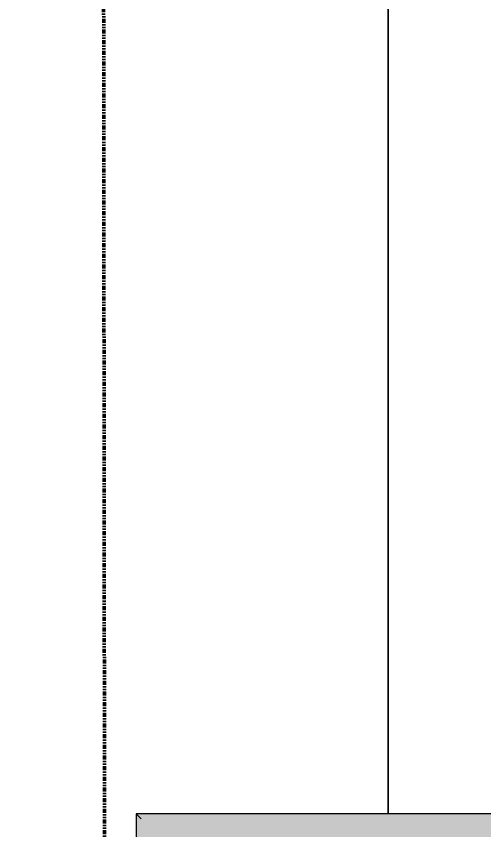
# Model space of a CAD drawing. Header units: inches. Extents: x -4218 to -1814, y 9706 to 12426.
# Drawn here: x -3937.6 to -3893.8, y 11968.7 to 12044.9 of the extents above; entities that cross this region are included whole.
import ezdxf

# ---------------------------------------------------------------- set-up
doc = ezdxf.new("R2010")
doc.units = ezdxf.units.IN
doc.header["$MEASUREMENT"] = 0
doc.linetypes.add('Aligning Line 1_8_', pattern=[0.25, 0.125, -0.125])
doc.linetypes.add('Double Dash 3_8_', pattern=[1, 0.375, -0.125, 0.125, -0.125, 0.125, -0.125])
for name, color, linetype, lineweight in [('0-1', 7, 'Continuous', 5), ('0-2', 10, 'Continuous', 13), ('0-3', 147, 'Aligning Line 1_8_', 9), ('A-ANNO-DIMS', 211, 'Continuous', 9), ('A-ANNO-DIMS-96', 211, 'Continuous', 9), ('A-FLOR-HRAL-1', 7, 'Continuous', 9), ('C-PROP-LINE-1', 250, 'Double Dash 3_8_', 50), ('C-TOPO', 7, 'Continuous', 9)]:
    doc.layers.add(name, color=color, linetype=linetype, lineweight=lineweight)
doc.styles.add('Century Gothic', font='ufonts.com_century-gothic.ttf', dxfattribs={"height": 9})
doc.dimstyles.new('OD__1_8__Tol__', dxfattribs={"dimscale": 12, "dimtxt": 9.397514, "dimasz": 1, "dimexe": 0.75, "dimexo": 0.5, "dimgap": 0.125, "dimtad": 1, "dimdec": 3, "dimrnd": 0.125, "dimzin": 3, "dimdsep": 46, "dimlunit": 4, "dimtxsty": 'Century Gothic', "dimblk1": 'OBLIQUE', "dimblk2": 'OBLIQUE', "dimsah": 1, "dimcen": 0.09, "dimdle": 0.75, "dimazin": 0, "dimtfac": 1, "dimtdec": 4, "dimtix": 1, "dimtmove": 0, "dimatfit": 3, "dimfxl": 1, "dimtvp": 1, "dimtfill": 1, "dimfrac": 2, "dimtolj": 1, "dimtzin": 0, "dimarcsym": 2})

# ---------------------------------------------------------------- blocks, each defined once
blk = doc.blocks.new('CTR  - Topography_rvt-1-FLOOR PLAN - 2ND FLOOR')
at = {"layer": 'C-TOPO'}
for p, q in [((-3902.724, 12057.015), (-3902.724, 11979.272)), ((-3902.724, 11979.272), (-3902.724, 12057.015)), ((-3902.724, 11979.272), (-3902.724, 11976.957)), ((-3902.724, 11976.957), (-3902.724, 11979.272)), ((-3902.724, 11976.957), (-3902.724, 11970.227)), ((-3902.724, 11970.227), (-3902.724, 11976.957))]:
    blk.add_line(p, q, dxfattribs=at)
blk = doc.blocks.new('Railing - Railing-2570425-FLOOR PLAN - 2ND FLOOR')
at = {"layer": 'A-FLOR-HRAL-1'}
for points in [[(-3926.336, 11856.177), (-3925.864, 11856.65), (-3925.864, 11969.754), (-3926.336, 11970.211), (-3926.336, 11856.193)], [(-3869.37, 11969.754), (-3860.724, 11969.754), (-3860.724, 11970.227), (-3926.32, 11970.211), (-3925.864, 11969.754), (-3886.253, 11969.754)], [(-3894.695, 11965.975), (-3860.724, 11965.975), (-3860.724, 11969.754), (-3925.864, 11969.754), (-3922.084, 11965.975), (-3902.724, 11965.975)], [(-3925.864, 11856.65), (-3922.084, 11860.429), (-3922.084, 11965.975), (-3925.864, 11969.754), (-3925.864, 11857.774)]]:
    blk.add_hatch(color=256, dxfattribs=at).paths.add_polyline_path(points, flags=0)
for p, q in [((-3860.724, 11970.227), (-3926.336, 11970.227)), ((-3926.336, 11970.227), (-3926.336, 11856.177))]:
    blk.add_line(p, q, dxfattribs=at)
blk.add_open_spline([(-3926.336, 11970.227), (-3926.336, 11970.227), (-3926.328, 11970.218), (-3926.301, 11970.192), (-3926.274, 11970.164), (-3926.245, 11970.136), (-3926.219, 11970.11), (-3926.191, 11970.081), (-3926.152, 11970.043), (-3926.109, 11970), (-3926.073, 11969.963), (-3926.035, 11969.926), (-3925.966, 11969.857), (-3925.906, 11969.795), (-3925.864, 11969.754)], degree=3, knots=[0, 0, 0, 0, 0.166667, 0.25, 0.333333, 0.416667, 0.458333, 0.5, 0.583333, 0.666667, 0.708333, 0.75, 0.833333, 1, 1, 1, 1], dxfattribs=at)
blk = doc.blocks.new('Family - ___-1878357-FLOOR PLAN - 2ND FLOOR')
at = {"layer": 'C-PROP-LINE-1'}
blk.add_line((-3929.523, 12184.69), (-3927.096, 9853.167), dxfattribs=at)
blk = doc.blocks.new('CTR - 1st Phase - Shell_rvt-1-FLOOR PLAN - 2ND FLOOR')
at = {"layer": '0-2'}
blk.add_blockref('Railing - Railing-2570425-FLOOR PLAN - 2ND FLOOR', (0, 0), dxfattribs=at)
at = {"layer": '0-3'}
blk.add_blockref('Family - ___-1878357-FLOOR PLAN - 2ND FLOOR', (0, 0), dxfattribs=at)
blk = doc.blocks.new('DIMBLOCK7-FLOOR PLAN - 2ND FLOOR')
at = {"layer": 'A-ANNO-DIMS-96'}
for p, q in [((-4043.678, 9973.939), (-4043.678, 12124.839)), ((-3862.286, 12115.839), (-4052.678, 12115.839)), ((-4043.678, 12115.839), (-3862.286, 12115.839)), ((-3862.286, 9982.939), (-4052.678, 9982.939)), ((-4043.678, 9982.939), (-3862.286, 9982.939))]:
    blk.add_line(p, q, dxfattribs=at)
at = {"layer": 'A-ANNO-DIMS-96', "lineweight": 50}
for p, q in [((-4043.678, 12115.839), (-4049.678, 12121.839)), ((-4043.678, 12115.839), (-4037.678, 12109.839)), ((-4043.678, 9982.939), (-4049.678, 9988.939)), ((-4043.678, 9982.939), (-4037.678, 9976.939))]:
    blk.add_line(p, q, dxfattribs=at)
at = {"layer": 'A-ANNO-DIMS-96', "color": 0, "insert": (-4056.713, 11015.156), "char_height": 9, "width": 82.16113, "attachment_point": 1, "rotation": 90, "line_spacing_factor": 0.984502, "style": 'Century Gothic', "bg_fill": 3, "box_fill_scale": 1.25, "bg_fill_color": 256, "bg_fill_true_color": 13158600, "bg_fill_transparency": 0}
blk.add_mtext('177\' - 8 7/8"', dxfattribs=at)
blk = doc.blocks.new('_Oblique')
at = {"color": 0, "linetype": 'ByBlock', "lineweight": -2}
blk.add_line((-0.5, -0.5), (0.5, 0.5), dxfattribs=at)

msp = doc.modelspace()

# ---------------------------------------------------------------- block references
at = {"layer": '0-1'}
for name in ['CTR - 1st Phase - Shell_rvt-1-FLOOR PLAN - 2ND FLOOR', 'CTR  - Topography_rvt-1-FLOOR PLAN - 2ND FLOOR']:
    msp.add_blockref(name, (0, 0), dxfattribs=at)

# ---------------------------------------------------------------- next in the draw order: dimensions: what is measured, and where the dimension line sits
at = {"layer": 'A-ANNO-DIMS'}
dim = msp.add_linear_dim(base=(-4043.67756, 12115.8394), p1=(-3856.28624, 9982.9394), p2=(-3856.28624, 12115.8394), angle=90, dimstyle='OD__1_8__Tol__', override={"dimpost": '<>', "dimfxl": 2132.9}, dxfattribs=at)
dim.commit()
dim.dimension.update_dxf_attribs({"geometry": 'DIMBLOCK7-FLOOR PLAN - 2ND FLOOR', "text_midpoint": (-4050.40257, 11049.3894)})

doc.saveas('drawing.dxf')
